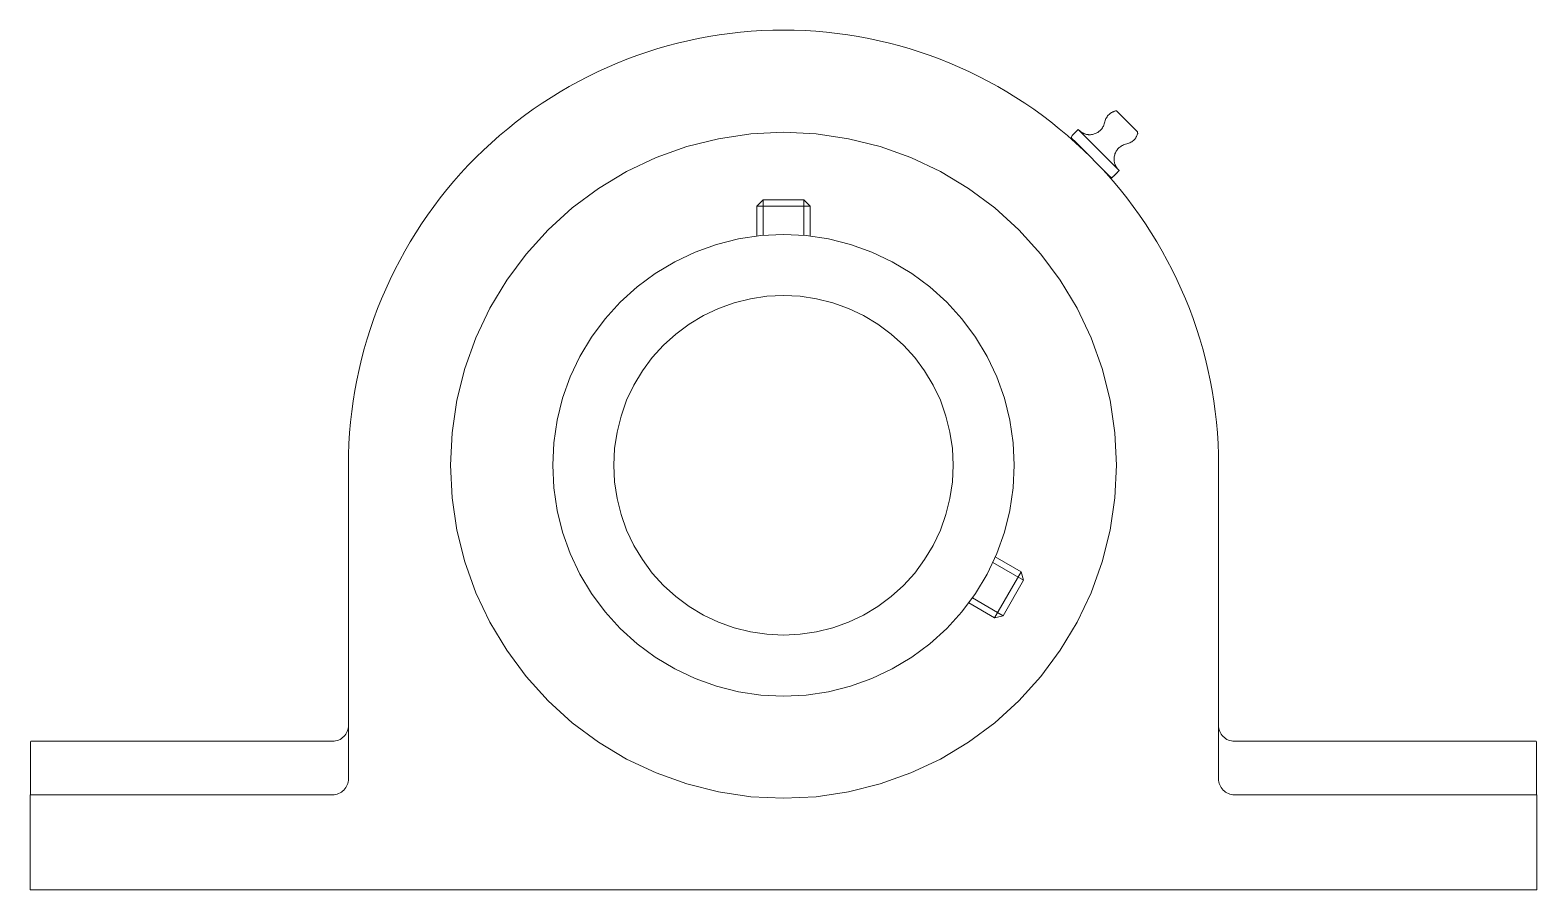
# Model space of a CAD drawing. Header units: millimetres. Extents: x 1246 to 16959, y -13818 to -1371.
# Drawn here: x 4387.3 to 4612.7, y -1500 to -1371.4 of the extents above; entities that cross this region are included whole.
import ezdxf

# ---------------------------------------------------------------- set-up
doc = ezdxf.new("R2010")
doc.units = ezdxf.units.MM
doc.header["$LTSCALE"] = 50
doc.layers.add('pio-Pillow Block', color=7, linetype='Continuous', lineweight=5)

# ---------------------------------------------------------------- blocks, each defined once
blk = doc.blocks.new('Group')
at = {"layer": 'pio-Pillow Block', "color": 7, "linetype": 'Continuous', "lineweight": 5, "transparency": 33554687}
for p, q in [((3.97, 102.27), (-3.97, 102.27)), ((-3.05, 103.19), (-3.05, 97.89)), ((3.05, 97.89), (3.05, 103.19))]:
    blk.add_line(p, q, dxfattribs=at)
at = {"layer": 'pio-Pillow Block', "color": 7, "linetype": 'Continuous', "lineweight": 5, "transparency": 33554687, "flags": 128}
blk.add_lwpolyline([(-3.97, 97.8), (-3.97, 102.27), (-3.05, 103.19), (3.05, 103.19), (3.97, 102.27), (3.97, 97.8)], dxfattribs=at)
blk = doc.blocks.new('Group-1')
at = {"layer": 'pio-Pillow Block', "color": 7, "linetype": 'Continuous', "lineweight": 5, "transparency": 33554687}
for p, q in [((35.9, 46.3), (31.31, 48.95)), ((31.59, 40.68), (35.56, 47.55)), ((28.26, 43.66), (32.84, 41.01))]:
    blk.add_line(p, q, dxfattribs=at)
at = {"layer": 'pio-Pillow Block', "color": 7, "linetype": 'Continuous', "lineweight": 5, "transparency": 33554687, "flags": 128}
blk.add_lwpolyline([(31.69, 49.79), (35.56, 47.55), (35.9, 46.3), (32.84, 41.01), (31.59, 40.68), (27.72, 42.91)], dxfattribs=at)
blk = doc.blocks.new('Group-2')
at = {"color": 255, "linetype": 'Continuous', "lineweight": 5, "transparency": 33554687}
blk.add_wipeout([(49.1, 106.45), (50.23, 107.58), (49.98, 107.86), (49.79, 108.14), (49.63, 108.42), (49.53, 108.72), (49.46, 109.01), (49.44, 109.32), (49.47, 109.62), (49.54, 109.94), (49.65, 110.24), (49.79, 110.52), (49.97, 110.76), (50.17, 110.98), (50.41, 111.17), (50.68, 111.32), (50.98, 111.45), (51.31, 111.56), (51.64, 111.66), (51.94, 111.79), (52.2, 111.96), (52.44, 112.16), (52.63, 112.4), (52.8, 112.66), (52.93, 112.96), (53.03, 113.3), (49.8, 116.53), (49.46, 116.43), (49.16, 116.3), (48.9, 116.13), (48.66, 115.94), (48.46, 115.7), (48.29, 115.44), (48.16, 115.14), (48.06, 114.81), (47.95, 114.48), (47.83, 114.18), (47.67, 113.91), (47.48, 113.67), (47.26, 113.47), (47.02, 113.29), (46.74, 113.15), (46.44, 113.04), (46.12, 112.97), (45.82, 112.94), (45.51, 112.96), (45.22, 113.03), (44.92, 113.13), (44.64, 113.29), (44.36, 113.48), (44.08, 113.73), (42.95, 112.6)], dxfattribs=at).dxf.layer = 'pio-Pillow Block'
at = {"layer": 'pio-Pillow Block', "color": 7, "linetype": 'Continuous', "lineweight": 5, "transparency": 33554687}
blk.add_line((44.08, 113.73), (50.23, 107.58), dxfattribs=at)
blk.add_open_spline([(49.1, 106.45), (49.66, 107.02), (50.23, 107.58), (49.17, 108.67), (49.92, 111.21), (52.7, 111.9), (53.03, 113.3), (51.41, 114.91), (49.8, 116.53), (48.4, 116.2), (47.71, 113.42), (45.17, 112.67), (44.08, 113.73), (43.52, 113.16), (42.95, 112.6), (46.02, 109.52), (49.1, 106.45)], degree=2, knots=[0, 0, 0, 0.045803, 0.045803, 0.132636, 0.219469, 0.306301, 0.306301, 0.445029, 0.445029, 0.531854, 0.61868, 0.705505, 0.705505, 0.751315, 0.751315, 1, 1, 1], dxfattribs=at)
blk = doc.blocks.new('obj-01')
at = {"color": 255, "linetype": 'Continuous', "lineweight": 5, "transparency": 33554687}
for points in [[(-112.65, 14.22), (-112.65, 22.16), (-112.59, 22.22), (-67.47, 22.22), (-67, 22.27), (-66.56, 22.41), (-66.15, 22.63), (-65.78, 22.92), (-65.49, 23.28), (-65.27, 23.69), (-65.13, 24.14), (-65.09, 24.61), (-65.09, 14.22)], [(112.65, 14.22), (112.65, 22.16), (112.59, 22.22), (67.47, 22.22), (67, 22.27), (66.56, 22.41), (66.15, 22.63), (65.78, 22.92), (65.49, 23.28), (65.27, 23.69), (65.13, 24.14), (65.09, 24.61), (65.09, 14.22)]]:
    blk.add_wipeout(points, dxfattribs=at).dxf.layer = 'pio-Pillow Block'
at = {"layer": 'pio-Pillow Block', "color": 7, "linetype": 'Continuous', "lineweight": 5, "transparency": 33554687, "flags": 128}
for points in [[(-112.65, 14.22), (-112.65, 22.16), (-112.59, 22.22), (-67.47, 22.22, 0.414214), (-65.09, 24.61)], [(112.65, 14.22), (112.65, 22.16), (112.59, 22.22), (67.47, 22.22, -0.414214), (65.09, 24.61)]]:
    blk.add_lwpolyline(points, format="xyb", dxfattribs=at)
at = {"color": 255, "linetype": 'Continuous', "lineweight": 5, "transparency": 33554687}
blk.add_wipeout([(-112.71, 0), (-112.71, 14.16), (-112.65, 14.22), (-67.47, 14.22), (-67, 14.27), (-66.56, 14.41), (-66.15, 14.63), (-65.78, 14.92), (-65.49, 15.28), (-65.27, 15.69), (-65.13, 16.14), (-65.09, 16.61), (-65.09, 63.5), (-63.84, 76.2), (-60.13, 88.41), (-54.12, 99.66), (-46.02, 109.52), (-36.16, 117.62), (-24.91, 123.63), (-12.7, 127.34), (0, 128.59), (12.7, 127.34), (24.91, 123.63), (36.16, 117.62), (46.02, 109.52), (54.12, 99.66), (60.13, 88.41), (63.84, 76.2), (65.09, 63.5), (65.09, 16.61), (65.13, 16.14), (65.27, 15.69), (65.49, 15.28), (65.78, 14.92), (66.15, 14.63), (66.56, 14.41), (67, 14.27), (67.47, 14.22), (112.65, 14.22), (112.71, 14.16), (112.71, 0)], dxfattribs=at).dxf.layer = 'pio-Pillow Block'
at = {"layer": 'pio-Pillow Block', "color": 7, "linetype": 'Continuous', "lineweight": 5, "transparency": 33554687, "flags": 128}
blk.add_lwpolyline([(-112.71, 0), (-112.71, 14.16), (-112.65, 14.22), (-67.47, 14.22, 0.414214), (-65.09, 16.61), (-65.09, 63.5, -0.414214), (0, 128.59, -0.414214), (65.09, 63.5), (65.09, 16.61, 0.414214), (67.47, 14.22), (112.65, 14.22), (112.71, 14.16), (112.71, 0)], format="xyb", close=True, dxfattribs=at)
for points in [[(49.81, 63.5), (49.57, 58.62), (48.85, 53.78), (47.66, 49.04), (46.02, 44.44), (43.93, 40.02), (41.41, 35.83), (38.5, 31.9), (35.22, 28.28), (31.6, 25), (27.67, 22.09), (23.48, 19.57), (19.06, 17.48), (14.46, 15.84), (9.72, 14.65), (4.88, 13.93), (0, 13.69), (-4.88, 13.93), (-9.72, 14.65), (-14.46, 15.84), (-19.06, 17.48), (-23.48, 19.57), (-27.67, 22.09), (-31.6, 25), (-35.22, 28.28), (-38.5, 31.9), (-41.41, 35.83), (-43.93, 40.02), (-46.02, 44.44), (-47.66, 49.04), (-48.85, 53.78), (-49.57, 58.62), (-49.81, 63.5), (-49.57, 68.38), (-48.85, 73.22), (-47.66, 77.96), (-46.02, 82.56), (-43.93, 86.98), (-41.41, 91.17), (-38.5, 95.1), (-35.22, 98.72), (-31.6, 102), (-27.67, 104.91), (-23.48, 107.43), (-19.06, 109.52), (-14.46, 111.16), (-9.72, 112.35), (-4.88, 113.07), (0, 113.31), (4.88, 113.07), (9.72, 112.35), (14.46, 111.16), (19.06, 109.52), (23.48, 107.43), (27.67, 104.91), (31.6, 102), (35.22, 98.72), (38.5, 95.1), (41.41, 91.17), (43.93, 86.98), (46.02, 82.56), (47.66, 77.96), (48.85, 73.22), (49.57, 68.38)], [(34.53, 63.5), (34.36, 60.12), (33.87, 56.76), (33.04, 53.48), (31.9, 50.29), (30.45, 47.22), (28.71, 44.32), (26.69, 41.6), (24.42, 39.08), (21.9, 36.81), (19.18, 34.79), (16.28, 33.05), (13.21, 31.6), (10.02, 30.46), (6.74, 29.63), (3.38, 29.14), (0, 28.97), (-3.38, 29.14), (-6.74, 29.63), (-10.02, 30.46), (-13.21, 31.6), (-16.28, 33.05), (-19.18, 34.79), (-21.9, 36.81), (-24.42, 39.08), (-26.69, 41.6), (-28.71, 44.32), (-30.45, 47.22), (-31.9, 50.29), (-33.04, 53.48), (-33.87, 56.76), (-34.36, 60.12), (-34.53, 63.5), (-34.36, 66.88), (-33.87, 70.24), (-33.04, 73.52), (-31.9, 76.71), (-30.45, 79.78), (-28.71, 82.68), (-26.69, 85.4), (-24.42, 87.92), (-21.9, 90.19), (-19.18, 92.21), (-16.28, 93.95), (-13.21, 95.4), (-10.02, 96.54), (-6.74, 97.37), (-3.38, 97.86), (0, 98.03), (3.38, 97.86), (6.74, 97.37), (10.02, 96.54), (13.21, 95.4), (16.28, 93.95), (19.18, 92.21), (21.9, 90.19), (24.42, 87.92), (26.69, 85.4), (28.71, 82.68), (30.45, 79.78), (31.9, 76.71), (33.04, 73.52), (33.87, 70.24), (34.36, 66.88)]]:
    blk.add_lwpolyline(points, close=True, dxfattribs=at)
at = {"layer": 'pio-Pillow Block', "color": 7, "transparency": 33554687}
for name in ['Group', 'Group-1']:
    blk.add_blockref(name, (0, 0), dxfattribs=at)
blk.add_blockref('Group-2', (0, 0), dxfattribs=at)
at = {"color": 255, "linetype": 'Continuous', "lineweight": 5, "transparency": 33554687}
blk.add_wipeout([(25.4, 63.5), (25.28, 61.01), (24.91, 58.54), (24.31, 56.13), (23.47, 53.78), (22.4, 51.53), (21.12, 49.39), (19.63, 47.39), (17.96, 45.54), (16.11, 43.87), (14.11, 42.38), (11.97, 41.1), (9.72, 40.03), (7.37, 39.19), (4.96, 38.59), (2.49, 38.22), (0, 38.1), (-2.49, 38.22), (-4.96, 38.59), (-7.37, 39.19), (-9.72, 40.03), (-11.97, 41.1), (-14.11, 42.38), (-16.11, 43.87), (-17.96, 45.54), (-19.63, 47.39), (-21.12, 49.39), (-22.4, 51.53), (-23.47, 53.78), (-24.31, 56.13), (-24.91, 58.54), (-25.28, 61.01), (-25.4, 63.5), (-25.28, 65.99), (-24.91, 68.46), (-24.31, 70.87), (-23.47, 73.22), (-22.4, 75.47), (-21.12, 77.61), (-19.63, 79.61), (-17.96, 81.46), (-16.11, 83.13), (-14.11, 84.62), (-11.97, 85.9), (-9.72, 86.97), (-7.37, 87.81), (-4.96, 88.41), (-2.49, 88.78), (0, 88.9), (2.49, 88.78), (4.96, 88.41), (7.37, 87.81), (9.72, 86.97), (11.97, 85.9), (14.11, 84.62), (16.11, 83.13), (17.96, 81.46), (19.63, 79.61), (21.12, 77.61), (22.4, 75.47), (23.47, 73.22), (24.31, 70.87), (24.91, 68.46), (25.28, 65.99)], dxfattribs=at).dxf.layer = 'pio-Pillow Block'
at = {"layer": 'pio-Pillow Block', "color": 7, "linetype": 'Continuous', "lineweight": 5, "transparency": 33554687, "flags": 128}
blk.add_lwpolyline([(25.4, 63.5), (25.28, 61.01), (24.91, 58.54), (24.31, 56.13), (23.47, 53.78), (22.4, 51.53), (21.12, 49.39), (19.63, 47.39), (17.96, 45.54), (16.11, 43.87), (14.11, 42.38), (11.97, 41.1), (9.72, 40.03), (7.37, 39.19), (4.96, 38.59), (2.49, 38.22), (0, 38.1), (-2.49, 38.22), (-4.96, 38.59), (-7.37, 39.19), (-9.72, 40.03), (-11.97, 41.1), (-14.11, 42.38), (-16.11, 43.87), (-17.96, 45.54), (-19.63, 47.39), (-21.12, 49.39), (-22.4, 51.53), (-23.47, 53.78), (-24.31, 56.13), (-24.91, 58.54), (-25.28, 61.01), (-25.4, 63.5), (-25.28, 65.99), (-24.91, 68.46), (-24.31, 70.87), (-23.47, 73.22), (-22.4, 75.47), (-21.12, 77.61), (-19.63, 79.61), (-17.96, 81.46), (-16.11, 83.13), (-14.11, 84.62), (-11.97, 85.9), (-9.72, 86.97), (-7.37, 87.81), (-4.96, 88.41), (-2.49, 88.78), (0, 88.9), (2.49, 88.78), (4.96, 88.41), (7.37, 87.81), (9.72, 86.97), (11.97, 85.9), (14.11, 84.62), (16.11, 83.13), (17.96, 81.46), (19.63, 79.61), (21.12, 77.61), (22.4, 75.47), (23.47, 73.22), (24.31, 70.87), (24.91, 68.46), (25.28, 65.99)], close=True, dxfattribs=at)

msp = doc.modelspace()

# ---------------------------------------------------------------- block references
at = {"layer": 'pio-Pillow Block', "color": 7, "transparency": 33554687}
msp.add_blockref('obj-01', (4500, -1500), dxfattribs=at)

doc.saveas('drawing.dxf')
